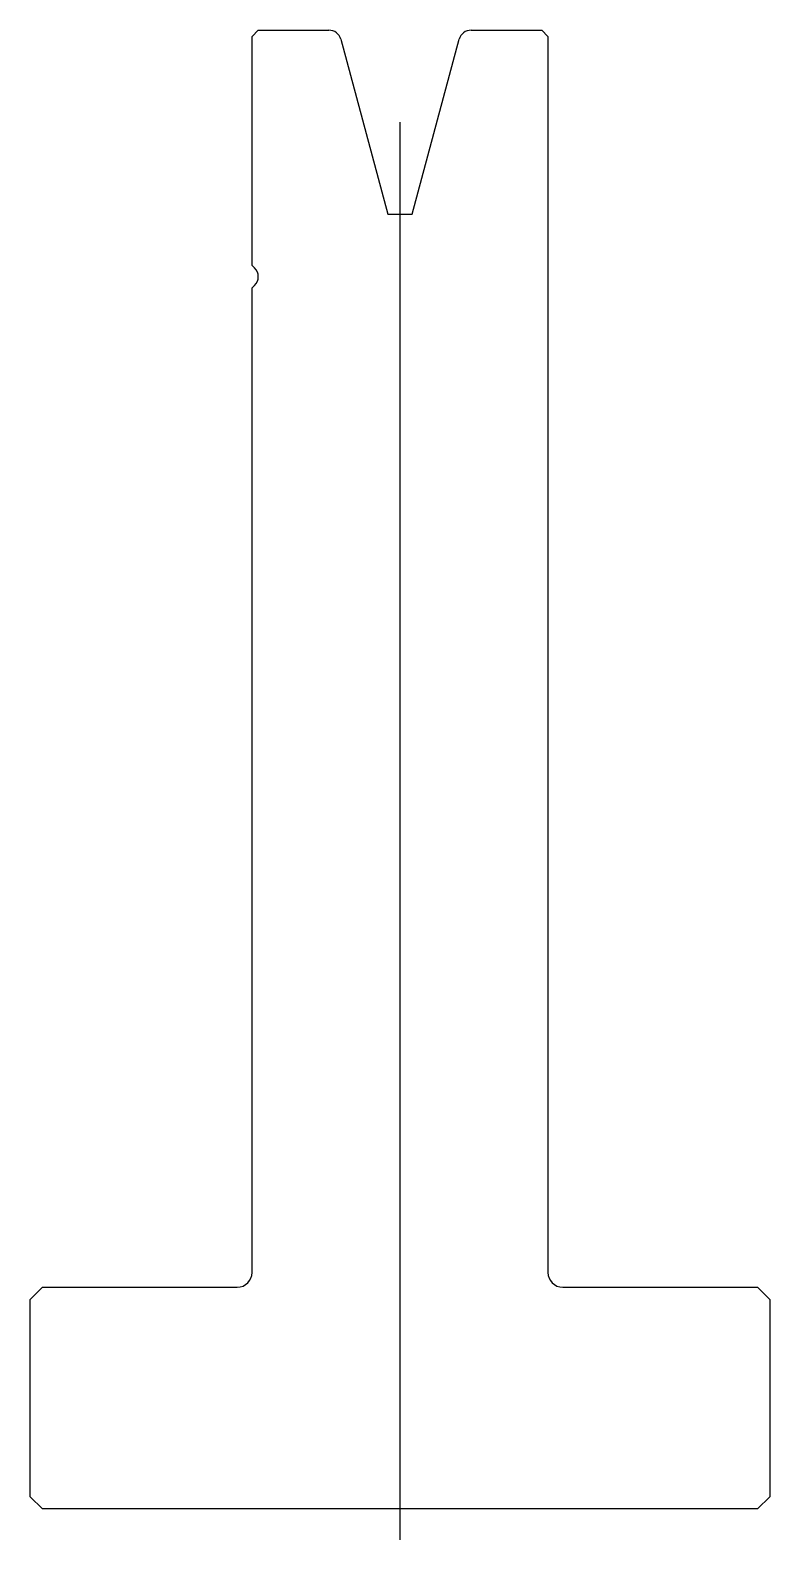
# Model space of a CAD drawing. Header units: metres. Extents: x -31 to 29, y -61 to 61.
import ezdxf

# ---------------------------------------------------------------- set-up
doc = ezdxf.new("R2010")
doc.units = ezdxf.units.M

msp = doc.modelspace()

# ---------------------------------------------------------------- linework, layer by layer
for p, q in [((-12.215759, 61.024304), (-12.715759, 60.524304)), ((-12.715759, 41.938518), (-12.715759, 60.524304)), ((-12.215759, 61.024304), (-6.483086, 61.024304)), ((-5.51716, 60.283123), (-1.715759, 46.096101)), ((0.284241, 46.096101), (4.085642, 60.283123)), ((5.051568, 61.024304), (10.784241, 61.024304)), ((11.284241, 60.524304), (10.784241, 61.024304)), ((11.284241, 60.524304), (11.284241, -39.775696)), ((-0.715759, -61.475696), (-0.715759, 53.549944)), ((-1.715759, 46.096101), (0.284241, 46.096101)), ((-12.715759, 41.938518), (-12.508653, 41.731411)), ((-12.508653, 40.317198), (-12.715759, 40.110091)), ((-12.715759, -39.775696), (-12.715759, 40.110091)), ((-29.715759, -40.975696), (-30.715759, -41.975696)), ((-29.715759, -40.975696), (-13.915759, -40.975696)), ((12.484241, -40.975696), (28.284241, -40.975696)), ((29.284241, -41.975696), (28.284241, -40.975696)), ((-30.715759, -57.975696), (-30.715759, -41.975696)), ((29.284241, -41.975696), (29.284241, -57.975696)), ((-30.715759, -57.975696), (-29.715759, -58.975696)), ((28.284241, -58.975696), (29.284241, -57.975696)), ((28.284241, -58.975696), (-29.715759, -58.975696))]:
    msp.add_line(p, q)
for centre, radius, start, end in [((-6.483086, 60.024304), 1, 15, 90), ((5.051568, 60.024304), 1, 90, 165), ((-13.215759, 41.024304), 1, 315, 45), ((-13.915759, -39.775696), 1.2, 270, 0), ((12.484241, -39.775696), 1.2, 180, 270)]:
    msp.add_arc(centre, radius, start, end)

doc.saveas('drawing.dxf')
